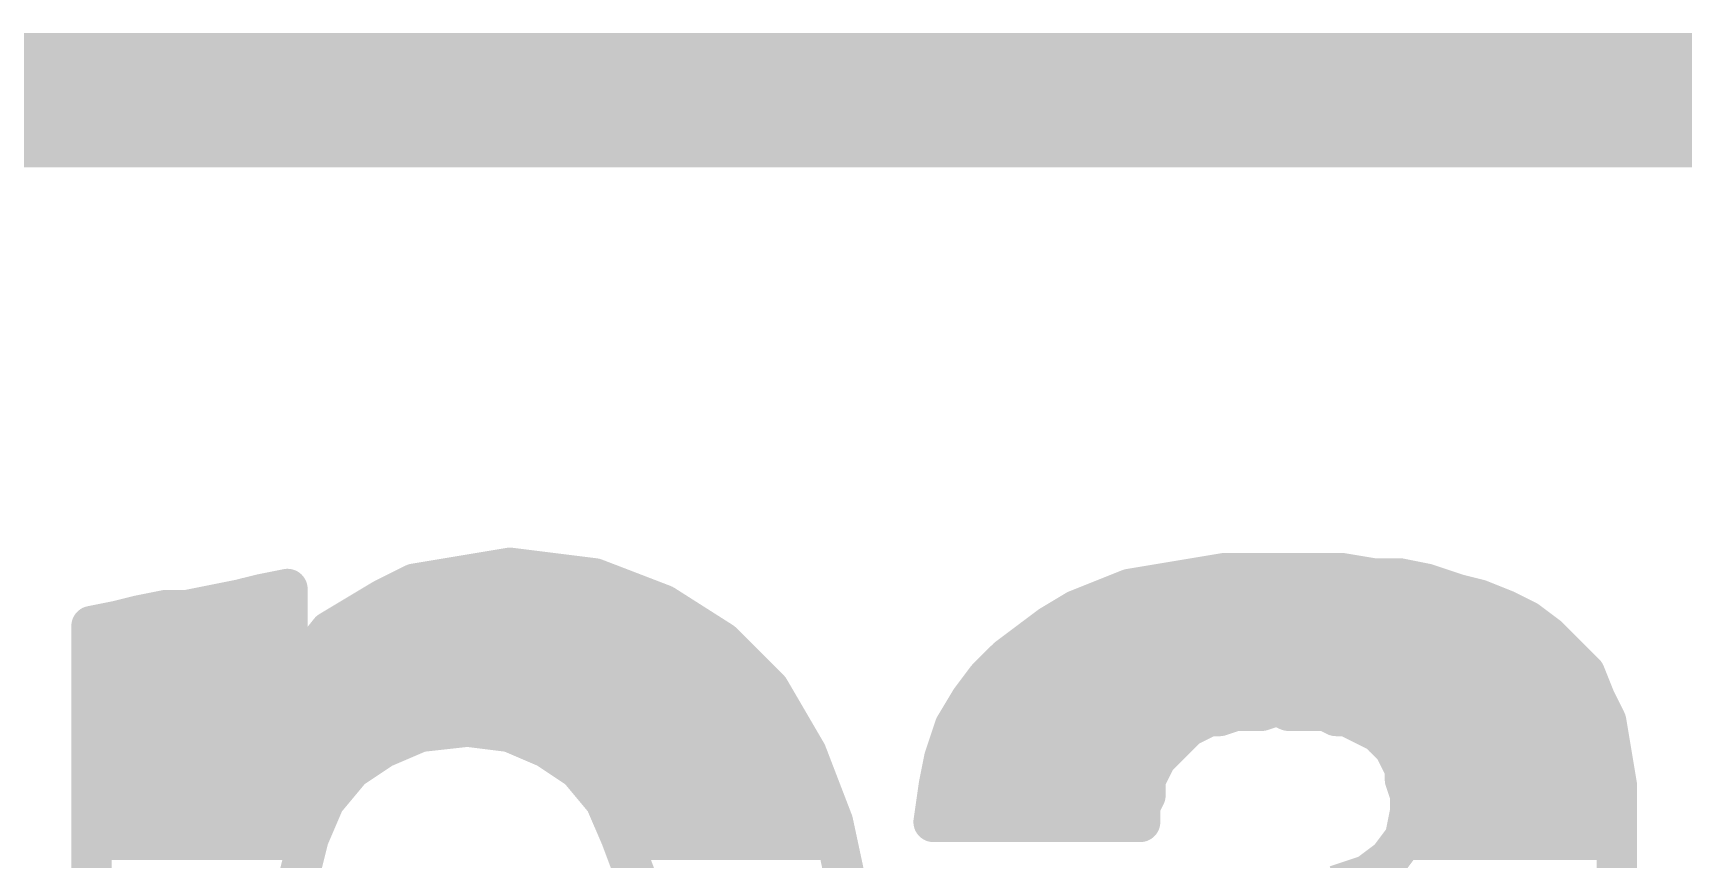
# Model space of a CAD drawing. Extents: x -34 to 73, y -11 to 34.
# Drawn here: x 8.591 to 11.706, y 23.967 to 25.527 of the extents above; entities that cross this region are included whole.
import ezdxf

# ---------------------------------------------------------------- set-up
doc = ezdxf.new("R2010")
doc.units = 0
for name, color, linetype in [('1', 12, 'CONTINUOUS'), ('16', 132, 'CONTINUOUS'), ('20', 53, 'CONTINUOUS'), ('21', 41, 'CONTINUOUS')]:
    doc.layers.add(name, color=color, linetype=linetype)

msp = doc.modelspace()

# ---------------------------------------------------------------- linework, layer by layer
at = {"layer": '1', "const_width": 0.254}
msp.add_lwpolyline([(0, 25.4), (25.4, 25.4)], dxfattribs=at)
at = {"layer": '16', "const_width": 0.254}
msp.add_lwpolyline([(0, 25.4), (25.4, 25.4)], dxfattribs=at)
at = {"layer": '20', "const_width": 0.2032}
msp.add_lwpolyline([(0, 25.4), (25.4, 25.4)], dxfattribs=at)
at = {"layer": '21', "const_width": 0.0762}
for points in [[(9.431, 24.507), (9.491, 24.517)], [(9.491, 24.517), (9.651, 24.497)], [(9.251, 24.457), (9.311, 24.487)], [(9.311, 24.487), (9.371, 24.497)], [(9.371, 24.497), (9.431, 24.507)], [(9.651, 24.497), (9.781, 24.447)], [(10.661, 24.477), (10.721, 24.487)], [(10.721, 24.487), (10.781, 24.497)], [(10.781, 24.497), (10.841, 24.507)], [(10.841, 24.507), (11.061, 24.507)], [(11.061, 24.507), (11.121, 24.497)], [(11.121, 24.497), (11.171, 24.497)], [(11.171, 24.497), (11.221, 24.487)], [(11.221, 24.487), (11.281, 24.467)], [(8.931, 24.447), (8.981, 24.457)], [(8.981, 24.457), (9.021, 24.467)], [(8.9938, 24.4602), (9.071, 24.4602)], [(9.021, 24.467), (9.071, 24.477)], [(9.071, 24.477), (9.071, 24.297)], [(9.201, 24.427), (9.251, 24.457)], [(9.2574, 24.4602), (9.7467, 24.4602)], [(10.561, 24.437), (10.611, 24.457)], [(10.611, 24.457), (10.661, 24.477)], [(10.619, 24.4602), (11.3082, 24.4602)], [(11.281, 24.467), (11.321, 24.457)], [(11.321, 24.457), (11.371, 24.437)], [(8.751, 24.417), (8.791, 24.427)], [(8.791, 24.427), (8.841, 24.437)], [(8.841, 24.437), (8.881, 24.437)], [(8.881, 24.437), (8.931, 24.447)], [(9.151, 24.397), (9.201, 24.427)], [(9.781, 24.447), (9.891, 24.377)], [(10.511, 24.407), (10.561, 24.437)], [(11.371, 24.437), (11.411, 24.417)], [(8.701, 24.407), (8.751, 24.417)], [(8.701, 22.567), (8.701, 24.407)], [(9.111, 24.347), (9.151, 24.397)], [(10.471, 24.377), (10.511, 24.407)], [(11.411, 24.417), (11.451, 24.387)], [(8.701, 24.384), (9.071, 24.384)], [(9.1406, 24.384), (9.88, 24.384)], [(9.891, 24.377), (9.981, 24.287)], [(10.431, 24.347), (10.471, 24.377)], [(10.4803, 24.384), (11.454, 24.384)], [(11.451, 24.387), (11.491, 24.347)], [(9.071, 24.297), (9.111, 24.347)], [(10.391, 24.307), (10.431, 24.347)], [(11.491, 24.347), (11.521, 24.317)], [(8.701, 24.3078), (9.071, 24.3078)], [(9.0796, 24.3078), (9.9602, 24.3078)], [(10.361, 24.267), (10.391, 24.307)], [(10.3918, 24.3078), (11.5247, 24.3078)], [(11.521, 24.317), (11.541, 24.267)], [(9.981, 24.287), (10.051, 24.167)], [(10.331, 24.217), (10.361, 24.267)], [(11.541, 24.267), (11.561, 24.227)], [(8.701, 24.2316), (10.0133, 24.2316)], [(10.3398, 24.2316), (10.8002, 24.2316)], [(10.811, 24.237), (10.791, 24.227)], [(10.831, 24.237), (10.811, 24.237)], [(10.861, 24.247), (10.831, 24.237)], [(10.911, 24.247), (10.861, 24.247)], [(10.941, 24.257), (10.911, 24.247)], [(10.961, 24.247), (10.941, 24.257)], [(11.031, 24.247), (10.961, 24.247)], [(11.051, 24.237), (11.031, 24.247)], [(11.071, 24.237), (11.051, 24.237)], [(11.091, 24.227), (11.071, 24.237)], [(11.0818, 24.2316), (11.5587, 24.2316)], [(9.321, 24.207), (9.251, 24.177)], [(9.411, 24.217), (9.321, 24.207)], [(9.491, 24.207), (9.411, 24.217)], [(9.561, 24.177), (9.491, 24.207)], [(10.311, 24.157), (10.331, 24.217)], [(10.761, 24.207), (10.741, 24.187)], [(10.771, 24.217), (10.761, 24.207)], [(10.791, 24.227), (10.771, 24.217)], [(11.111, 24.217), (11.091, 24.227)], [(11.131, 24.207), (11.111, 24.217)], [(11.141, 24.197), (11.131, 24.207)], [(11.561, 24.227), (11.571, 24.167)], [(9.251, 24.177), (9.191, 24.137)], [(9.621, 24.137), (9.561, 24.177)], [(10.731, 24.177), (10.711, 24.157)], [(10.741, 24.187), (10.731, 24.177)], [(11.161, 24.177), (11.141, 24.197)], [(11.171, 24.157), (11.161, 24.177)], [(8.701, 24.1554), (9.2186, 24.1554)], [(9.5934, 24.1554), (10.0555, 24.1554)], [(10.051, 24.167), (10.101, 24.037)], [(10.301, 24.107), (10.311, 24.157)], [(10.3107, 24.1554), (10.7102, 24.1554)], [(10.711, 24.157), (10.701, 24.137)], [(11.181, 24.137), (11.171, 24.157)], [(11.1718, 24.1554), (11.5729, 24.1554)], [(11.571, 24.167), (11.581, 24.107)], [(9.191, 24.137), (9.141, 24.077)], [(9.671, 24.077), (9.621, 24.137)], [(10.291, 24.037), (10.301, 24.107)], [(10.701, 24.137), (10.691, 24.117)], [(10.691, 24.117), (10.691, 24.087)], [(11.181, 24.117), (11.181, 24.137)], [(11.191, 24.087), (11.181, 24.117)], [(11.581, 24.107), (11.581, 23.207)], [(8.701, 24.0792), (9.1428, 24.0792)], [(9.141, 24.077), (9.111, 24.007)], [(9.6692, 24.0792), (10.0848, 24.0792)], [(9.701, 24.007), (9.671, 24.077)], [(10.297, 24.0792), (10.6871, 24.0792)], [(10.691, 24.087), (10.681, 24.067)], [(11.191, 24.057), (11.191, 24.087)], [(11.191, 24.0792), (11.581, 24.0792)], [(10.681, 24.067), (10.681, 24.037)], [(11.181, 24.007), (11.191, 24.057)], [(10.101, 24.037), (10.131, 23.897)], [(10.681, 24.037), (10.291, 24.037)], [(8.701, 24.003), (9.11, 24.003)], [(9.111, 24.007), (9.091, 23.927)], [(9.731, 23.927), (9.701, 24.007)], [(9.7025, 24.003), (10.1083, 24.003)], [(11.151, 23.967), (11.181, 24.007)], [(11.178, 24.003), (11.581, 24.003)], [(11.111, 23.937), (11.151, 23.967)], [(11.051, 23.917), (11.111, 23.937)]]:
    msp.add_lwpolyline(points, dxfattribs=at)
at = {"layer": '21', "const_width": 0.0381}
for points in [[(9.4934, 24.5359, 1), (9.4886, 24.4981)], [(9.4941, 24.4982, 1), (9.4879, 24.5358)], [(9.3079, 24.5058, 1), (9.3141, 24.4682)], [(9.3195, 24.47, 1), (9.3025, 24.504)], [(9.3679, 24.5158, 1), (9.3741, 24.4782)], [(9.3741, 24.4782, 1), (9.3679, 24.5158)], [(9.4279, 24.5258, 1), (9.4341, 24.4882)], [(9.4341, 24.4882, 1), (9.4279, 24.5258)], [(9.6578, 24.5148, 1), (9.6442, 24.4792)], [(9.6486, 24.4781, 1), (9.6534, 24.5159)], [(10.7179, 24.5058, 1), (10.7241, 24.4682)], [(10.7241, 24.4682, 1), (10.7179, 24.5058)], [(10.7779, 24.5158, 1), (10.7841, 24.4782)], [(10.7841, 24.4782, 1), (10.7779, 24.5158)], [(10.841, 24.5261, 1), (10.841, 24.488)], [(10.8441, 24.4882, 1), (10.8379, 24.5258)], [(11.0641, 24.5258, 1), (11.0579, 24.4882)], [(11.061, 24.488, 1), (11.061, 24.5261)], [(11.121, 24.516, 1), (11.121, 24.4779)], [(11.1179, 24.4782, 1), (11.1241, 24.5158)], [(11.1747, 24.5157, 1), (11.1673, 24.4783)], [(11.171, 24.4779, 1), (11.171, 24.516)], [(11.227, 24.5051, 1), (11.215, 24.4689)], [(11.2173, 24.4683, 1), (11.2247, 24.5057)], [(8.9764, 24.4755, 1), (8.9856, 24.4385)], [(8.9938, 24.4793, 1), (8.9938, 24.4412)], [(8.9847, 24.4383, 1), (8.9773, 24.4757)], [(9.0173, 24.4857, 1), (9.0247, 24.4483)], [(9.0256, 24.4485, 1), (9.0164, 24.4855)], [(9.09, 24.477, 1), (9.0519, 24.477)], [(9.0747, 24.4583, 1), (9.0673, 24.4957)], [(9.071, 24.4412, 1), (9.071, 24.4793)], [(9.2425, 24.474, 1), (9.2595, 24.44)], [(9.2574, 24.4793, 1), (9.2574, 24.4412)], [(9.2608, 24.4407, 1), (9.2412, 24.4733)], [(9.7467, 24.4412, 1), (9.7467, 24.4793)], [(10.6039, 24.4747, 1), (10.6181, 24.4393)], [(10.619, 24.4793, 1), (10.619, 24.4412)], [(10.6181, 24.4393, 1), (10.6039, 24.4747)], [(10.6579, 24.4958, 1), (10.6641, 24.4582)], [(10.6681, 24.4593, 1), (10.6539, 24.4947)], [(11.2856, 24.4855, 1), (11.2764, 24.4485)], [(11.275, 24.4489, 1), (11.287, 24.4851)], [(11.3281, 24.4747, 1), (11.3139, 24.4393)], [(11.3082, 24.4412, 1), (11.3082, 24.4793)], [(11.3164, 24.4385, 1), (11.3256, 24.4755)], [(8.7873, 24.4457, 1), (8.7947, 24.4083)], [(8.7956, 24.4085, 1), (8.7864, 24.4455)], [(8.841, 24.4561, 1), (8.841, 24.418)], [(8.8447, 24.4183, 1), (8.8373, 24.4557)], [(8.8773, 24.4557, 1), (8.8847, 24.4183)], [(8.881, 24.418, 1), (8.881, 24.4561)], [(8.9273, 24.4657, 1), (8.9347, 24.4283)], [(8.9347, 24.4283, 1), (8.9273, 24.4657)], [(9.1912, 24.4433, 1), (9.2108, 24.4107)], [(9.2108, 24.4107, 1), (9.1912, 24.4433)], [(9.7912, 24.4631, 1), (9.7708, 24.4309)], [(9.7742, 24.4292, 1), (9.7878, 24.4648)], [(10.5539, 24.4547, 1), (10.5681, 24.4193)], [(10.5708, 24.4207, 1), (10.5512, 24.4533)], [(11.3795, 24.454, 1), (11.3625, 24.42)], [(11.3639, 24.4193, 1), (11.3781, 24.4547)], [(8.6973, 24.4257, 1), (8.7047, 24.3883)], [(8.7201, 24.407, 1), (8.682, 24.407)], [(8.7464, 24.4355, 1), (8.7556, 24.3985)], [(8.7547, 24.3983, 1), (8.7473, 24.4357)], [(9.1412, 24.4133, 1), (9.1608, 24.3807)], [(9.1659, 24.3851, 1), (9.1361, 24.4089)], [(10.5012, 24.4233, 1), (10.5208, 24.3907)], [(10.5224, 24.3918, 1), (10.4996, 24.4222)], [(11.4224, 24.4322, 1), (11.3996, 24.4018)], [(11.4025, 24.4, 1), (11.4195, 24.434)], [(8.701, 24.4031, 1), (8.701, 24.365)], [(9.071, 24.365, 1), (9.071, 24.4031)], [(9.1406, 24.4031, 1), (9.1406, 24.365)], [(9.9045, 24.3905, 1), (9.8775, 24.3635)], [(9.88, 24.365, 1), (9.88, 24.4031)], [(9.8808, 24.3609, 1), (9.9012, 24.3931)], [(10.4596, 24.3922, 1), (10.4824, 24.3618)], [(10.4824, 24.3618, 1), (10.4596, 24.3922)], [(10.4803, 24.4031, 1), (10.4803, 24.365)], [(11.4645, 24.4005, 1), (11.4375, 24.3735)], [(11.4396, 24.3718, 1), (11.4624, 24.4022)], [(11.454, 24.365, 1), (11.454, 24.4031)], [(9.0961, 24.3589, 1), (9.1259, 24.3351)], [(9.1259, 24.3351, 1), (9.0961, 24.3589)], [(10.4196, 24.3622, 1), (10.4424, 24.3318)], [(10.4445, 24.3335, 1), (10.4175, 24.3605)], [(11.5045, 24.3605, 1), (11.4775, 24.3335)], [(11.4775, 24.3335, 1), (11.5045, 24.3605)], [(8.701, 24.3269, 1), (8.701, 24.2888)], [(9.0796, 24.3269, 1), (9.0796, 24.2888)], [(9.071, 24.2888, 1), (9.071, 24.3269)], [(9.9602, 24.2888, 1), (9.9602, 24.3269)], [(10.3775, 24.3205, 1), (10.4045, 24.2935)], [(10.3918, 24.3269, 1), (10.3918, 24.2888)], [(10.4062, 24.2956, 1), (10.3758, 24.3184)], [(11.5387, 24.3241, 1), (11.5033, 24.3099)], [(11.5075, 24.3035, 1), (11.5345, 24.3305)], [(11.5247, 24.2888, 1), (11.5247, 24.3269)], [(9.0519, 24.297, 1), (9.09, 24.297)], [(9.0561, 24.3089, 1), (9.0859, 24.2851)], [(9.9975, 24.2966, 1), (9.9645, 24.2774)], [(9.9675, 24.2735, 1), (9.9945, 24.3005)], [(10.3773, 24.2572, 1), (10.3447, 24.2768)], [(11.558, 24.2755, 1), (11.524, 24.2585)], [(8.701, 24.2507, 1), (8.701, 24.2126)], [(10.0133, 24.2126, 1), (10.0133, 24.2507)], [(10.3398, 24.2507, 1), (10.3398, 24.2126)], [(10.3458, 24.2784, 1), (10.3762, 24.2556)], [(10.811, 24.2561, 1), (10.811, 24.218)], [(10.8002, 24.2126, 1), (10.8002, 24.2507)], [(10.8195, 24.22, 1), (10.8025, 24.254)], [(10.825, 24.2551, 1), (10.837, 24.2189)], [(10.831, 24.218, 1), (10.831, 24.2561)], [(10.861, 24.266, 1), (10.861, 24.2279)], [(10.867, 24.2289, 1), (10.855, 24.2651)], [(10.905, 24.2651, 1), (10.917, 24.2289)], [(10.911, 24.2279, 1), (10.911, 24.266)], [(10.9495, 24.274, 1), (10.9325, 24.24)], [(10.947, 24.2389, 1), (10.935, 24.2751)], [(10.961, 24.266, 1), (10.961, 24.2279)], [(10.9525, 24.23, 1), (10.9695, 24.264)], [(11.0395, 24.264, 1), (11.0225, 24.23)], [(11.031, 24.2279, 1), (11.031, 24.266)], [(11.051, 24.2561, 1), (11.051, 24.218)], [(11.0425, 24.22, 1), (11.0595, 24.254)], [(11.0795, 24.254, 1), (11.0625, 24.22)], [(11.0818, 24.2507, 1), (11.0818, 24.2126)], [(11.071, 24.218, 1), (11.071, 24.2561)], [(11.5233, 24.2599, 1), (11.5587, 24.2741)], [(11.5587, 24.2126, 1), (11.5587, 24.2507)], [(9.3189, 24.2259, 1), (9.3231, 24.1881)], [(9.3285, 24.1895, 1), (9.3135, 24.2245)], [(9.4134, 24.2359, 1), (9.4086, 24.1981)], [(9.4131, 24.1981, 1), (9.4089, 24.2359)], [(9.4985, 24.2245, 1), (9.4835, 24.1895)], [(9.4886, 24.1881, 1), (9.4934, 24.2259)], [(10.3147, 24.2268, 1), (10.3473, 24.2072)], [(10.3491, 24.211, 1), (10.3129, 24.223)], [(10.7475, 24.2205, 1), (10.7745, 24.1935)], [(10.7745, 24.1935, 1), (10.7475, 24.2205)], [(10.7625, 24.234, 1), (10.7795, 24.2)], [(10.7845, 24.2035, 1), (10.7575, 24.2305)], [(10.7825, 24.244, 1), (10.7995, 24.21)], [(10.7995, 24.21, 1), (10.7825, 24.244)], [(11.0995, 24.244, 1), (11.0825, 24.21)], [(11.0825, 24.21, 1), (11.0995, 24.244)], [(11.1195, 24.234, 1), (11.1025, 24.2)], [(11.1025, 24.2, 1), (11.1195, 24.234)], [(11.1445, 24.2205, 1), (11.1175, 24.1935)], [(11.1225, 24.19, 1), (11.1395, 24.224)], [(11.5798, 24.2301, 1), (11.5422, 24.2239)], [(11.544, 24.2185, 1), (11.578, 24.2355)], [(9.2435, 24.1945, 1), (9.2585, 24.1595)], [(9.2616, 24.1611, 1), (9.2404, 24.1929)], [(9.5716, 24.1929, 1), (9.5504, 24.1611)], [(9.5535, 24.1595, 1), (9.5685, 24.1945)], [(10.7175, 24.1905, 1), (10.7445, 24.1635)], [(10.7445, 24.1635, 1), (10.7175, 24.1905)], [(10.7275, 24.2005, 1), (10.7545, 24.1735)], [(10.7545, 24.1735, 1), (10.7275, 24.2005)], [(11.1545, 24.2105, 1), (11.1275, 24.1835)], [(11.1275, 24.1835, 1), (11.1545, 24.2105)], [(11.178, 24.1855, 1), (11.144, 24.1685)], [(11.1475, 24.1635, 1), (11.1745, 24.1905)], [(8.701, 24.1745, 1), (8.701, 24.1364)], [(9.2186, 24.1364, 1), (9.2186, 24.1745)], [(9.5934, 24.1745, 1), (9.5934, 24.1364)], [(10.0688, 24.1738, 1), (10.0332, 24.1602)], [(10.0345, 24.1574, 1), (10.0675, 24.1766)], [(10.0555, 24.1364, 1), (10.0555, 24.1745)], [(10.3107, 24.1745, 1), (10.3107, 24.1364)], [(10.2929, 24.163, 1), (10.3291, 24.151)], [(10.3297, 24.1533, 1), (10.2923, 24.1607)], [(10.6975, 24.1705, 1), (10.7245, 24.1435)], [(10.728, 24.1485, 1), (10.694, 24.1655)], [(10.7102, 24.1364, 1), (10.7102, 24.1745)], [(11.188, 24.1655, 1), (11.154, 24.1485)], [(11.1718, 24.1745, 1), (11.1718, 24.1364)], [(11.154, 24.1485, 1), (11.188, 24.1655)], [(11.5898, 24.1701, 1), (11.5522, 24.1639)], [(11.5522, 24.1639, 1), (11.5898, 24.1701)], [(11.5729, 24.1364, 1), (11.5729, 24.1745)], [(9.1804, 24.1529, 1), (9.2016, 24.1211)], [(9.2056, 24.1248, 1), (9.1764, 24.1492)], [(9.6356, 24.1492, 1), (9.6064, 24.1248)], [(9.6104, 24.1211, 1), (9.6316, 24.1529)], [(10.3199, 24.1043, 1), (10.2821, 24.1097)], [(10.7101, 24.117, 1), (10.672, 24.117)], [(10.684, 24.1455, 1), (10.718, 24.1285)], [(10.718, 24.1285, 1), (10.684, 24.1455)], [(11.1991, 24.123, 1), (11.1629, 24.111)], [(11.2001, 24.137, 1), (11.162, 24.137)], [(11.164, 24.1285, 1), (11.198, 24.1455)], [(11.6001, 24.107, 1), (11.562, 24.107)], [(8.701, 24.0983, 1), (8.701, 24.0602)], [(9.1585, 24.0695, 1), (9.1235, 24.0845)], [(9.1428, 24.0602, 1), (9.1428, 24.0983)], [(9.6692, 24.0983, 1), (9.6692, 24.0602)], [(9.6885, 24.0845, 1), (9.6535, 24.0695)], [(10.0848, 24.0602, 1), (10.0848, 24.0983)], [(10.297, 24.0983, 1), (10.297, 24.0602)], [(10.2823, 24.1107, 1), (10.3197, 24.1033)], [(10.674, 24.1255, 1), (10.708, 24.1085)], [(10.708, 24.0785, 1), (10.674, 24.0955)], [(10.6871, 24.0602, 1), (10.6871, 24.0983)], [(11.162, 24.117, 1), (11.2001, 24.117)], [(11.191, 24.0983, 1), (11.191, 24.0602)], [(11.2101, 24.087, 1), (11.172, 24.087)], [(11.5622, 24.1039, 1), (11.5998, 24.1101)], [(11.581, 24.0602, 1), (11.581, 24.0983)], [(9.1264, 24.0892, 1), (9.1556, 24.0648)], [(9.6564, 24.0648, 1), (9.6856, 24.0892)], [(10.664, 24.0755, 1), (10.698, 24.0585)], [(10.7001, 24.067, 1), (10.662, 24.067)], [(10.672, 24.087, 1), (10.7101, 24.087)], [(11.2097, 24.0533, 1), (11.1723, 24.0607)], [(11.1729, 24.081, 1), (11.2091, 24.093)], [(10.1196, 24.041, 1), (10.0824, 24.033)], [(10.0832, 24.0302, 1), (10.1188, 24.0438)], [(10.291, 24.0561, 1), (10.291, 24.018)], [(10.2721, 24.0397, 1), (10.3099, 24.0343)], [(10.662, 24.037, 1), (10.7001, 24.037)], [(10.681, 24.018, 1), (10.681, 24.0561)], [(11.172, 24.057, 1), (11.2101, 24.057)], [(8.701, 24.0221, 1), (8.701, 23.984)], [(9.0935, 24.0145, 1), (9.1285, 23.9995)], [(9.1295, 24.0024, 1), (9.0925, 24.0116)], [(9.11, 23.984, 1), (9.11, 24.0221)], [(9.7188, 24.0137, 1), (9.6832, 24.0003)], [(9.7025, 24.0221, 1), (9.7025, 23.984)], [(9.6835, 23.9995, 1), (9.7185, 24.0145)], [(10.1083, 23.984, 1), (10.1083, 24.0221)], [(11.178, 24.0221, 1), (11.178, 23.984)], [(11.1623, 24.0107, 1), (11.1997, 24.0033)], [(11.1962, 23.9956, 1), (11.1658, 24.0184)], [(11.581, 23.984, 1), (11.581, 24.0221)], [(11.1358, 23.9784, 1), (11.1662, 23.9556)], [(11.1624, 23.9518, 1), (11.1396, 23.9822)], [(11.0996, 23.9522, 1), (11.1224, 23.9218)], [(11.117, 23.9189, 1), (11.105, 23.9551)]]:
    msp.add_lwpolyline(points, format="xyb", dxfattribs=at)

doc.saveas('drawing.dxf')
